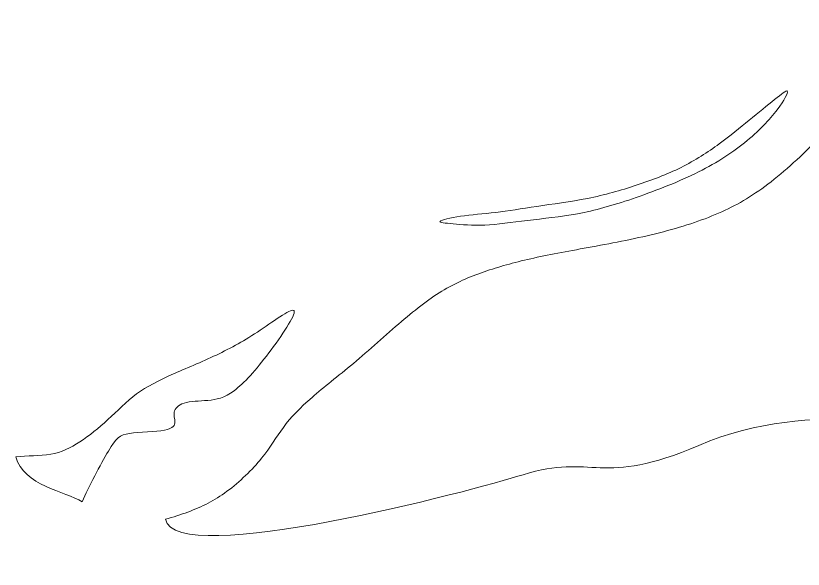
# Model space of a CAD drawing. Header units: millimetres. Extents: x -6423 to -1759, y 6 to 2012.
# Drawn here: x -1926.24 to -1897.72, y 1423.16 to 1443.2 of the extents above; entities that cross this region are included whole.
import ezdxf

# ---------------------------------------------------------------- set-up
doc = ezdxf.new("R2010")
doc.units = ezdxf.units.MM
doc.header["$MEASUREMENT"] = 0
doc.layers.add('layer 1', color=7, linetype='Continuous')

msp = doc.modelspace()

# ---------------------------------------------------------------- linework, layer by layer
at = {"layer": 'layer 1', "color": 177, "lineweight": 9}
for points, knots in [([(-1920.8172, 1424.9683), (-1920.4252, 1423.1605), (-1909.6576, 1426.018), (-1907.8573, 1426.5841), (-1907.8573, 1426.5841), (-1905.3424, 1427.3748), (-1905.0536, 1426.112), (-1901.505, 1427.6437), (-1901.505, 1427.6437), (-1897.1805, 1429.5102), (-1893.7489, 1427.7042), (-1889.4836, 1429.9483), (-1889.4836, 1429.9483), (-1888.9606, 1430.2235), (-1883.9524, 1431.7803), (-1883.1085, 1431.988), (-1883.1085, 1431.988), (-1883.0398, 1432.2973), (-1882.9435, 1432.5859), (-1882.813, 1432.909), (-1882.813, 1432.909), (-1882.6824, 1433.232), (-1882.5174, 1433.5895), (-1882.3593, 1433.9193), (-1882.3593, 1433.9193), (-1882.2012, 1434.2492), (-1882.0501, 1434.5516), (-1881.8233, 1434.7166), (-1881.8233, 1434.7166), (-1881.5965, 1434.8815), (-1881.2941, 1434.9091), (-1880.9366, 1434.9434), (-1880.9366, 1434.9434), (-1880.5792, 1434.9778), (-1880.1668, 1435.019), (-1879.8989, 1435.0808), (-1879.8989, 1435.0808), (-1879.6308, 1435.1426), (-1879.5071, 1435.2252), (-1879.4384, 1435.3833), (-1879.4384, 1435.3833), (-1879.3696, 1435.5413), (-1879.3558, 1435.775), (-1879.3284, 1435.9331), (-1879.3284, 1435.9331), (-1879.3008, 1436.0912), (-1879.2597, 1436.1736), (-1879.1153, 1436.2356), (-1879.1153, 1436.2356), (-1878.9709, 1436.2974), (-1878.7235, 1436.3386), (-1878.4487, 1436.4143), (-1878.4487, 1436.4143), (-1878.1737, 1436.4898), (-1877.8712, 1436.5998), (-1877.6033, 1436.7991), (-1877.6033, 1436.7991), (-1877.3352, 1436.9985), (-1877.1015, 1437.2871), (-1876.8541, 1437.6514), (-1876.8541, 1437.6514), (-1876.6067, 1438.0156), (-1876.3455, 1438.4555), (-1876.1599, 1438.8266), (-1876.1599, 1438.8266), (-1875.9743, 1439.1978), (-1875.8644, 1439.5002), (-1875.8439, 1439.7546), (-1875.8439, 1439.7546), (-1875.8231, 1440.0088), (-1875.8919, 1440.2149), (-1876.0431, 1440.4006), (-1876.0431, 1440.4006), (-1876.1942, 1440.5861), (-1876.4279, 1440.7511), (-1876.7373, 1440.9022), (-1876.7373, 1440.9022), (-1877.0465, 1441.0535), (-1877.4314, 1441.1909), (-1877.8919, 1441.3559), (-1877.8919, 1441.3559), (-1878.3524, 1441.5208), (-1878.8885, 1441.7132), (-1879.3971, 1441.8439), (-1879.3971, 1441.8439), (-1879.9057, 1441.9745), (-1880.3868, 1442.0432), (-1880.9847, 1442.1326), (-1880.9847, 1442.1326), (-1881.5827, 1442.2219), (-1882.2975, 1442.3319), (-1882.9092, 1442.5174), (-1882.9092, 1442.5174), (-1883.5208, 1442.7031), (-1884.0295, 1442.9642), (-1884.3388, 1443.081), (-1884.3388, 1443.081), (-1884.6481, 1443.1979), (-1884.7581, 1443.1704), (-1884.9642, 1443.1086), (-1884.9642, 1443.1086), (-1885.1704, 1443.0466), (-1885.4728, 1442.9505), (-1885.7683, 1442.8542), (-1885.7683, 1442.8542), (-1886.0638, 1442.7581), (-1886.3526, 1442.6618), (-1886.71, 1442.5655), (-1886.71, 1442.5655), (-1887.0674, 1442.4693), (-1887.4935, 1442.3731), (-1887.8715, 1442.2769), (-1887.8715, 1442.2769), (-1888.2495, 1442.1806), (-1888.5794, 1442.0845), (-1889.0055, 1442.0295), (-1889.0055, 1442.0295), (-1889.4317, 1441.9745), (-1889.954, 1441.9608), (-1890.5658, 1441.9608), (-1890.5658, 1441.9608), (-1891.1774, 1441.9608), (-1891.8784, 1441.9745), (-1892.4558, 1442.0089), (-1892.4558, 1442.0089), (-1893.0331, 1442.0432), (-1893.4867, 1442.0982), (-1893.8372, 1442.1395), (-1893.8372, 1442.1395), (-1894.1878, 1442.1806), (-1894.4353, 1442.2082), (-1894.5795, 1442.2013), (-1894.5795, 1442.2013), (-1894.7239, 1442.1944), (-1894.7651, 1442.1532), (-1894.8132, 1442.0363), (-1894.8132, 1442.0363), (-1894.8614, 1441.9195), (-1894.9163, 1441.7271), (-1895.0538, 1441.459), (-1895.0538, 1441.459), (-1895.1913, 1441.1909), (-1895.4111, 1440.8473), (-1895.7618, 1440.3868), (-1895.7618, 1440.3868), (-1896.1123, 1439.9263), (-1896.5933, 1439.3489), (-1897.1638, 1438.7579), (-1897.1638, 1438.7579), (-1897.7343, 1438.1668), (-1898.394, 1437.5621), (-1898.9989, 1437.1016), (-1898.9989, 1437.1016), (-1899.6037, 1436.641), (-1900.1536, 1436.3249), (-1900.7859, 1436.0499), (-1900.7859, 1436.0499), (-1901.4182, 1435.775), (-1902.133, 1435.5413), (-1902.9234, 1435.342), (-1902.9234, 1435.342), (-1903.7137, 1435.1426), (-1904.5798, 1434.9778), (-1905.3633, 1434.8334), (-1905.3633, 1434.8334), (-1906.1469, 1434.6891), (-1906.8479, 1434.5655), (-1907.4734, 1434.4279), (-1907.4734, 1434.4279), (-1908.0987, 1434.2905), (-1908.6486, 1434.1392), (-1909.1778, 1433.9606), (-1909.1778, 1433.9606), (-1909.707, 1433.7819), (-1910.2156, 1433.5756), (-1910.7174, 1433.2801), (-1910.7174, 1433.2801), (-1911.2191, 1432.9846), (-1911.7139, 1432.5996), (-1912.2707, 1432.1254), (-1912.2707, 1432.1254), (-1912.8274, 1431.6512), (-1913.4459, 1431.0876), (-1914.0095, 1430.6134), (-1914.0095, 1430.6134), (-1914.5732, 1430.1392), (-1915.0818, 1429.7543), (-1915.5079, 1429.3832), (-1915.5079, 1429.3832), (-1915.9339, 1429.012), (-1916.2776, 1428.6546), (-1916.5457, 1428.2972), (-1916.5457, 1428.2972), (-1916.8138, 1427.9399), (-1917.0062, 1427.5824), (-1917.336, 1427.1769), (-1917.336, 1427.1769), (-1917.6659, 1426.7714), (-1918.1334, 1426.3178), (-1918.587, 1425.9811), (-1918.587, 1425.9811), (-1919.0405, 1425.6443), (-1919.4806, 1425.4243), (-1920.0028, 1425.2319), (-1920.0028, 1425.2319), (-1920.261, 1425.1368), (-1920.5395, 1425.0483), (-1920.8172, 1424.9683)], [0, 0, 0, 0, 0.0188679, 0.0188679, 0.0188679, 0.0188679, 0.0377358, 0.0377358, 0.0377358, 0.0377358, 0.0566038, 0.0566038, 0.0566038, 0.0566038, 0.0754717, 0.0754717, 0.0754717, 0.0754717, 0.0943396, 0.0943396, 0.0943396, 0.0943396, 0.1132075, 0.1132075, 0.1132075, 0.1132075, 0.1320755, 0.1320755, 0.1320755, 0.1320755, 0.1509434, 0.1509434, 0.1509434, 0.1509434, 0.1698113, 0.1698113, 0.1698113, 0.1698113, 0.1886792, 0.1886792, 0.1886792, 0.1886792, 0.2075472, 0.2075472, 0.2075472, 0.2075472, 0.2264151, 0.2264151, 0.2264151, 0.2264151, 0.245283, 0.245283, 0.245283, 0.245283, 0.2641509, 0.2641509, 0.2641509, 0.2641509, 0.2830189, 0.2830189, 0.2830189, 0.2830189, 0.3018868, 0.3018868, 0.3018868, 0.3018868, 0.3207547, 0.3207547, 0.3207547, 0.3207547, 0.3396226, 0.3396226, 0.3396226, 0.3396226, 0.3584906, 0.3584906, 0.3584906, 0.3584906, 0.3773585, 0.3773585, 0.3773585, 0.3773585, 0.3962264, 0.3962264, 0.3962264, 0.3962264, 0.4150943, 0.4150943, 0.4150943, 0.4150943, 0.4339623, 0.4339623, 0.4339623, 0.4339623, 0.4528302, 0.4528302, 0.4528302, 0.4528302, 0.4716981, 0.4716981, 0.4716981, 0.4716981, 0.490566, 0.490566, 0.490566, 0.490566, 0.509434, 0.509434, 0.509434, 0.509434, 0.5283019, 0.5283019, 0.5283019, 0.5283019, 0.5471698, 0.5471698, 0.5471698, 0.5471698, 0.5660377, 0.5660377, 0.5660377, 0.5660377, 0.5849057, 0.5849057, 0.5849057, 0.5849057, 0.6037736, 0.6037736, 0.6037736, 0.6037736, 0.6226415, 0.6226415, 0.6226415, 0.6226415, 0.6415094, 0.6415094, 0.6415094, 0.6415094, 0.6603774, 0.6603774, 0.6603774, 0.6603774, 0.6792453, 0.6792453, 0.6792453, 0.6792453, 0.6981132, 0.6981132, 0.6981132, 0.6981132, 0.7169811, 0.7169811, 0.7169811, 0.7169811, 0.7358491, 0.7358491, 0.7358491, 0.7358491, 0.754717, 0.754717, 0.754717, 0.754717, 0.7735849, 0.7735849, 0.7735849, 0.7735849, 0.7924528, 0.7924528, 0.7924528, 0.7924528, 0.8113208, 0.8113208, 0.8113208, 0.8113208, 0.8301887, 0.8301887, 0.8301887, 0.8301887, 0.8490566, 0.8490566, 0.8490566, 0.8490566, 0.8679245, 0.8679245, 0.8679245, 0.8679245, 0.8867925, 0.8867925, 0.8867925, 0.8867925, 0.9056604, 0.9056604, 0.9056604, 0.9056604, 0.9245283, 0.9245283, 0.9245283, 0.9245283, 0.9433962, 0.9433962, 0.9433962, 0.9433962, 0.9622642, 0.9622642, 0.9622642, 0.9622642, 1, 1, 1, 1]), ([(-1898.7583, 1440.1603), (-1898.504, 1440.3666), (-1898.3253, 1440.5177), (-1898.2978, 1440.4629), (-1898.2978, 1440.4629), (-1898.2703, 1440.4079), (-1898.394, 1440.1466), (-1898.662, 1439.7961), (-1898.662, 1439.7961), (-1898.9301, 1439.4456), (-1899.3425, 1439.0057), (-1899.8442, 1438.6002), (-1899.8442, 1438.6002), (-1900.346, 1438.1947), (-1900.937, 1437.8236), (-1901.6449, 1437.4799), (-1901.6449, 1437.4799), (-1902.3528, 1437.1363), (-1903.1777, 1436.8201), (-1903.9061, 1436.5727), (-1903.9061, 1436.5727), (-1904.6347, 1436.3253), (-1905.267, 1436.1466), (-1905.8925, 1436.0298), (-1905.8925, 1436.0298), (-1906.5179, 1435.9128), (-1907.1364, 1435.8579), (-1907.7069, 1435.7892), (-1907.7069, 1435.7892), (-1908.2774, 1435.7204), (-1908.7997, 1435.638), (-1909.2533, 1435.6174), (-1909.2533, 1435.6174), (-1909.707, 1435.5967), (-1910.0919, 1435.638), (-1910.3943, 1435.6654), (-1910.3943, 1435.6654), (-1910.6967, 1435.693), (-1910.9166, 1435.7067), (-1910.8685, 1435.7548), (-1910.8685, 1435.7548), (-1910.8204, 1435.8029), (-1910.5043, 1435.8854), (-1910.1262, 1435.9403), (-1910.1262, 1435.9403), (-1909.7483, 1435.9953), (-1909.3083, 1436.0228), (-1908.8547, 1436.0778), (-1908.8547, 1436.0778), (-1908.4011, 1436.1327), (-1907.9337, 1436.2153), (-1907.3701, 1436.2977), (-1907.3701, 1436.2977), (-1906.8066, 1436.3803), (-1906.1467, 1436.4627), (-1905.5283, 1436.5864), (-1905.5283, 1436.5864), (-1904.9097, 1436.7101), (-1904.3323, 1436.875), (-1903.7687, 1437.0607), (-1903.7687, 1437.0607), (-1903.2051, 1437.2463), (-1902.6553, 1437.4524), (-1902.1467, 1437.7068), (-1902.1467, 1437.7068), (-1901.6381, 1437.961), (-1901.1707, 1438.2634), (-1900.7652, 1438.559), (-1900.7652, 1438.559), (-1900.3597, 1438.8544), (-1900.0161, 1439.1432), (-1899.6793, 1439.418), (-1899.6793, 1439.418), (-1899.3425, 1439.693), (-1899.0125, 1439.9542), (-1898.7583, 1440.1603)], [0, 0, 0, 0, 0.05, 0.05, 0.05, 0.05, 0.1, 0.1, 0.1, 0.1, 0.15, 0.15, 0.15, 0.15, 0.2, 0.2, 0.2, 0.2, 0.25, 0.25, 0.25, 0.25, 0.3, 0.3, 0.3, 0.3, 0.35, 0.35, 0.35, 0.35, 0.4, 0.4, 0.4, 0.4, 0.45, 0.45, 0.45, 0.45, 0.5, 0.5, 0.5, 0.5, 0.55, 0.55, 0.55, 0.55, 0.6, 0.6, 0.6, 0.6, 0.65, 0.65, 0.65, 0.65, 0.7, 0.7, 0.7, 0.7, 0.75, 0.75, 0.75, 0.75, 0.8, 0.8, 0.8, 0.8, 0.85, 0.85, 0.85, 0.85, 0.9, 0.9, 0.9, 0.9, 1, 1, 1, 1]), ([(-1923.831, 1425.603), (-1924.4499, 1425.9836), (-1925.95, 1426.1794), (-1926.2366, 1427.2318), (-1926.2366, 1427.2318), (-1925.8174, 1427.28), (-1925.3638, 1427.2526), (-1924.972, 1427.3213), (-1924.972, 1427.3213), (-1924.5802, 1427.39), (-1924.2504, 1427.5549), (-1923.9136, 1427.7749), (-1923.9136, 1427.7749), (-1923.5768, 1427.9947), (-1923.2331, 1428.2697), (-1922.8963, 1428.579), (-1922.8963, 1428.579), (-1922.5595, 1428.8883), (-1922.2296, 1429.2319), (-1921.8585, 1429.5069), (-1921.8585, 1429.5069), (-1921.4874, 1429.7818), (-1921.0749, 1429.9879), (-1920.5801, 1430.2079), (-1920.5801, 1430.2079), (-1920.0852, 1430.4279), (-1919.5079, 1430.6615), (-1918.9718, 1430.9158), (-1918.9718, 1430.9158), (-1918.4358, 1431.1702), (-1917.9409, 1431.445), (-1917.3842, 1431.8162), (-1917.3842, 1431.8162), (-1916.8275, 1432.1873), (-1916.209, 1432.6548), (-1916.154, 1432.5104), (-1916.154, 1432.5104), (-1916.099, 1432.366), (-1916.6075, 1431.61), (-1917.0749, 1430.9915), (-1917.0749, 1430.9915), (-1917.5422, 1430.3729), (-1917.9684, 1429.8917), (-1918.3258, 1429.6237), (-1918.3258, 1429.6237), (-1918.6832, 1429.3556), (-1918.9718, 1429.3006), (-1919.2811, 1429.2732), (-1919.2811, 1429.2732), (-1919.5904, 1429.2456), (-1919.9204, 1429.2456), (-1920.1402, 1429.1769), (-1920.1402, 1429.1769), (-1920.3602, 1429.1082), (-1920.4702, 1428.9708), (-1920.4977, 1428.847), (-1920.4977, 1428.847), (-1920.5251, 1428.7233), (-1920.4702, 1428.6133), (-1920.4702, 1428.4965), (-1920.4702, 1428.4965), (-1920.4702, 1428.3796), (-1920.5251, 1428.256), (-1920.8482, 1428.1941), (-1920.8482, 1428.1941), (-1921.1712, 1428.1323), (-1921.7622, 1428.1323), (-1922.1197, 1428.0773), (-1922.1197, 1428.0773), (-1922.4771, 1428.0223), (-1922.6008, 1427.9123), (-1922.8826, 1427.4381), (-1922.8826, 1427.4381), (-1923.1644, 1426.9639), (-1923.6042, 1426.1253), (-1923.831, 1425.603)], [0, 0, 0, 0, 0.05, 0.05, 0.05, 0.05, 0.1, 0.1, 0.1, 0.1, 0.15, 0.15, 0.15, 0.15, 0.2, 0.2, 0.2, 0.2, 0.25, 0.25, 0.25, 0.25, 0.3, 0.3, 0.3, 0.3, 0.35, 0.35, 0.35, 0.35, 0.4, 0.4, 0.4, 0.4, 0.45, 0.45, 0.45, 0.45, 0.5, 0.5, 0.5, 0.5, 0.55, 0.55, 0.55, 0.55, 0.6, 0.6, 0.6, 0.6, 0.65, 0.65, 0.65, 0.65, 0.7, 0.7, 0.7, 0.7, 0.75, 0.75, 0.75, 0.75, 0.8, 0.8, 0.8, 0.8, 0.85, 0.85, 0.85, 0.85, 0.9, 0.9, 0.9, 0.9, 1, 1, 1, 1])]:
    msp.add_open_spline(points, degree=3, knots=knots, dxfattribs=at)

doc.saveas('drawing.dxf')
